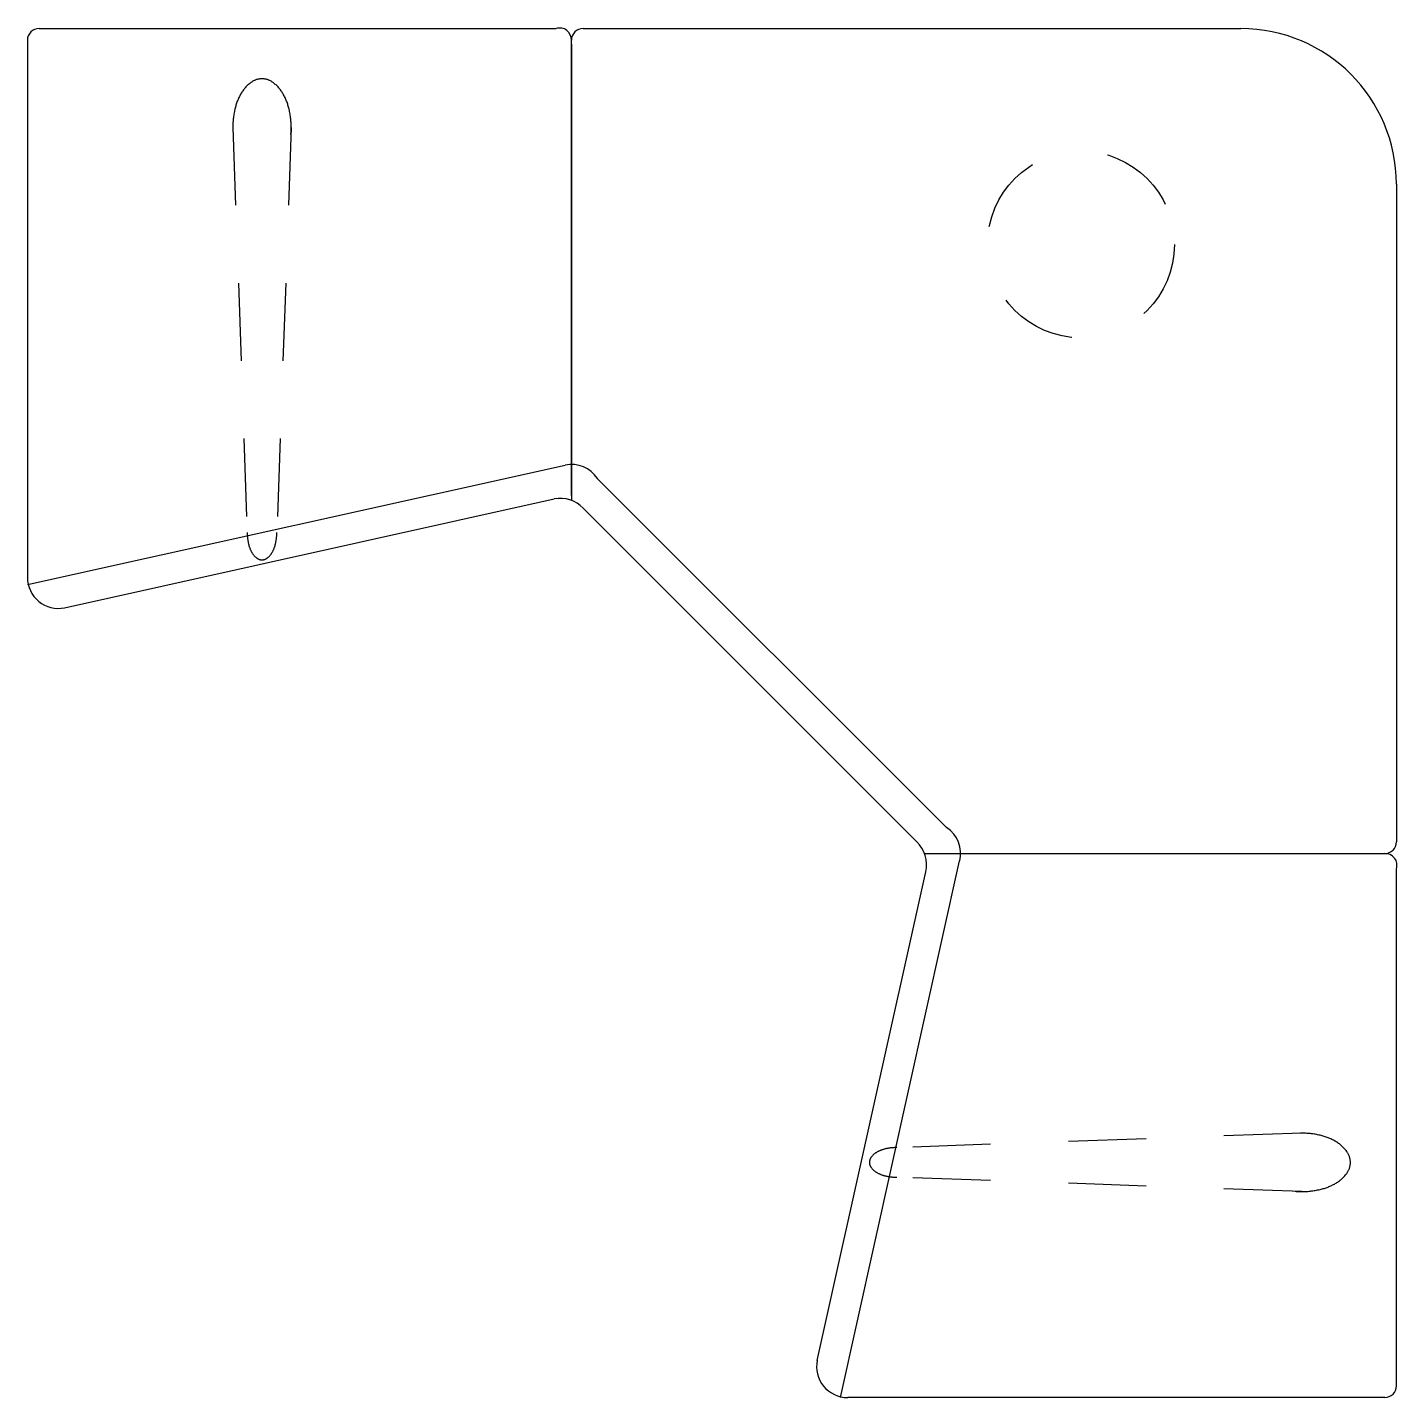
# Model space of a CAD drawing. Header units: inches. Extents: x 6.21 to 7.97, y 14.09 to 15.85.
import ezdxf

# ---------------------------------------------------------------- set-up
doc = ezdxf.new("R2010")
doc.units = ezdxf.units.IN
doc.header["$MEASUREMENT"] = 0
doc.linetypes.add('DASHED', pattern=[19.05, 12.7, -6.35])

# ---------------------------------------------------------------- blocks, each defined once
blk = doc.blocks.new('1111400')
for p, q in [((-332.2, 0), (332.2, 0)), ((-347.2, -15), (-347.2, -705)), ((-347.2, -714.4), (343.9, -560.8)), ((385.1, -578), (833.8, -1026.6)), ((-299.3, -744.2), (329.8, -604.4)), ((367, -616.4), (795.4, -1044.8)), ((697.4, -1758.9), (850.6, -1069.5)), ((667.5, -1711.1), (807, -1083.6)), ((1411.8, -1743.9), (1411.8, -1079.6)), ((1396.8, -1758.9), (706.8, -1758.9))]:
    blk.add_line(p, q)
at = {"color": 7}
for p, q in [((366.8, 0), (1211.8, 0)), ((412.1, 0), (1211.8, 0)), ((351.8, -600), (351.8, -15)), ((351.8, -20), (351.8, -606.2)), ((1411.8, -200), (1411.8, -1045)), ((805.6, -1060), (1396.8, -1060)), ((811.8, -1060), (1396.8, -1060))]:
    blk.add_line(p, q, dxfattribs=at)
at = {"linetype": 'DASHED'}
for p, q in [((-83.2, -127.1), (-64.7, -647.6)), ((-8.2, -127.1), (-26.7, -647.6)), ((1290.2, -1419.3), (769.7, -1437.8)), ((1290.2, -1494.3), (769.7, -1475.8))]:
    blk.add_line(p, q, dxfattribs=at)
for points in [[(-83.2, -128.9, -0.004377), (-83.2, -127.1, -0.060974), (-80.2, -102.1, -0.074343), (-72.3, -82.9, -0.106943), (-59, -68.7, -0.152216), (-45.7, -64.6, -0.152216), (-32.5, -68.7, -0.106943), (-19.2, -82.9, -0.074343), (-11.3, -102.1, -0.060974), (-8.2, -127.1, -0.020266), (-8.6, -135.5, -0.074343)], [(-45.7, -682.6, -0.001817), (-45.7, -682.6, -0.164404), (-52.3, -680.4, -0.105809), (-59.2, -672.4, -0.069151), (-63.2, -661.7, -0.055351), (-64.7, -647.6, -0.000255), (-64.7, -647.5, -0.069151)], [(-45.8, -682.6, 0.001817), (-45.7, -682.6, 0.164404), (-39.2, -680.4, 0.105809), (-32.3, -672.4, 0.069151), (-28.3, -661.7, 0.055351), (-26.7, -647.6, 0.000255), (-26.7, -647.5, 0.069151)], [(1288.4, -1419.3, -0.004377), (1290.2, -1419.3, -0.060974), (1315.2, -1422.3, -0.074343), (1334.4, -1430.3, -0.106943), (1348.6, -1443.6, -0.152216), (1352.7, -1456.8, -0.152216), (1348.6, -1470, -0.106943), (1334.4, -1483.3, -0.074343), (1315.2, -1491.2, -0.060974), (1290.2, -1494.3, -0.020266), (1281.8, -1493.9, -0.074343)], [(734.7, -1456.9, -0.001817), (734.7, -1456.8, -0.164404), (736.9, -1450.2, -0.105809), (744.9, -1443.3, -0.069151), (755.6, -1439.3, -0.055351), (769.7, -1437.8, -0.000255), (769.7, -1437.8, -0.069151)], [(734.7, -1456.7, 0.001817), (734.7, -1456.8, 0.164404), (736.9, -1463.3, 0.105809), (744.9, -1470.2, 0.069151), (755.6, -1474.2, 0.055351), (769.7, -1475.8, 0.000255), (769.7, -1475.8, 0.069151)]]:
    blk.add_lwpolyline(points, format="xyb", dxfattribs=at)
blk.add_circle((1006.5, -277.4), 120, dxfattribs=at)
for centre, radius, start, end in [((-332.2, -15), 15, 90, 180), ((336.8, -14.3), 15, 357.2142, 107.9366), ((366.8, -15), 15, 90, 180), ((351.8, -600), 40, 33.4489, 101.3268), ((337.7, -643.6), 40, 42.9233, 101.3268), ((-307.2, -705), 40, 180, 281.3268), ((811.8, -1060), 40, 346.2661, 56.5511), ((768.2, -1074.1), 40, 346.2661, 47.0767), ((1396.8, -1045), 15, 270, 0), ((1397.5, -1075), 15, 342.0634, 92.7858), ((706.8, -1718.9), 40, 168.6732, 270), ((1396.8, -1743.9), 15, 270, 0)]:
    blk.add_arc(centre, radius, start, end)
at = {"color": 7}
blk.add_arc((1211.8, -200), 200, 0, 90, dxfattribs=at)

msp = doc.modelspace()

# ---------------------------------------------------------------- block references
at = {"xscale": 0.001, "yscale": 0.001, "zscale": 0.001}
msp.add_blockref('1111400', (6.555, 15.8534), dxfattribs=at)

doc.saveas('drawing.dxf')
